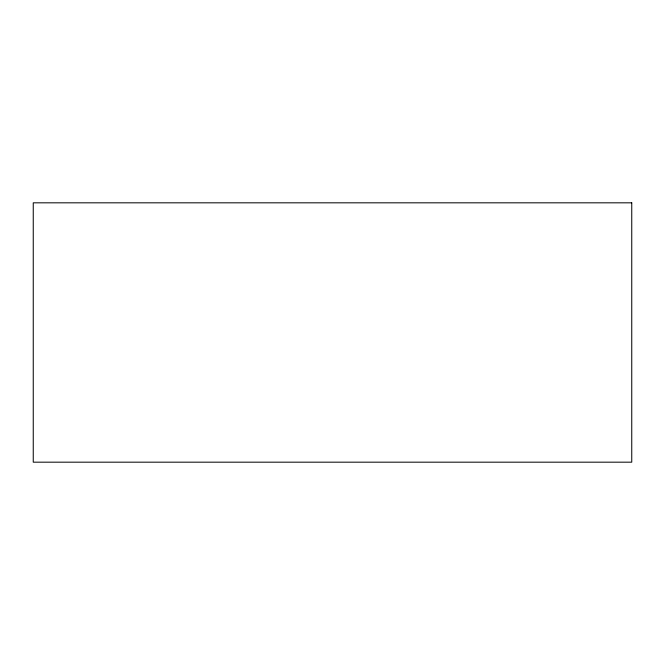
<?xml version="1.0" encoding="UTF-8"?>
<svg xmlns="http://www.w3.org/2000/svg" width="665" height="665" viewBox="0 0 665 665"><rect width="100%" height="100%" fill="white"/><g stroke="black" fill="none" stroke-linecap="round" stroke-linejoin="round"><path stroke-width="1" d="M631.75 202.825L33.25 202.825L33.25 462.175L631.75 462.175L631.75 202.825"/></g></svg>
